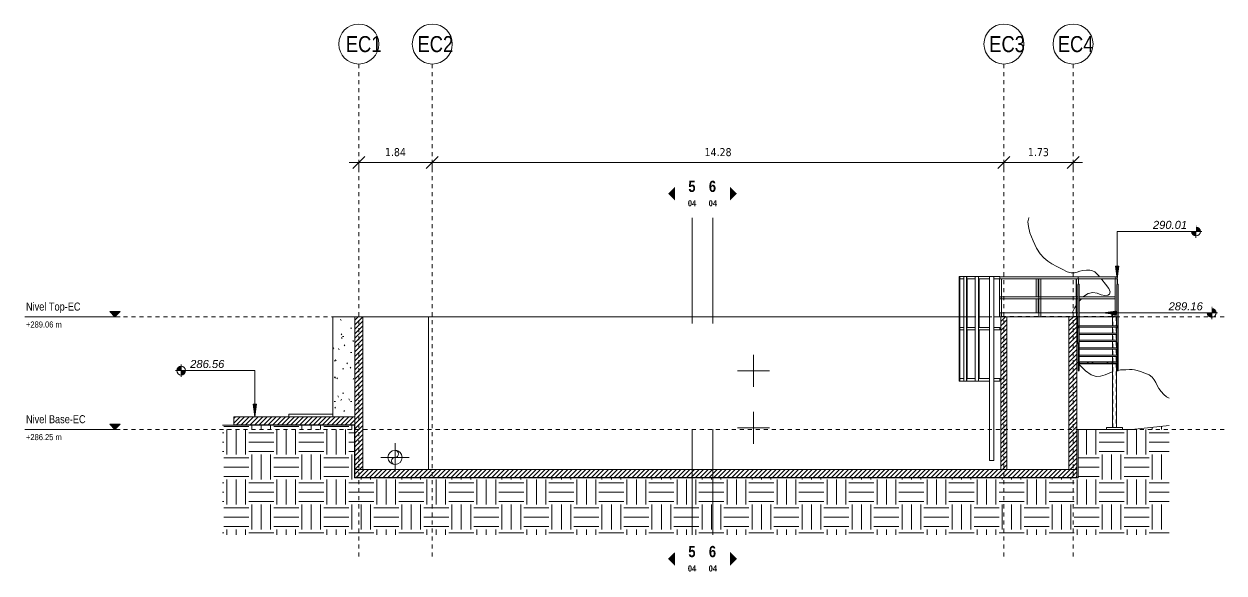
# Model space of a CAD drawing. Header units: metres. Extents: x 118 to 451, y -76 to 55.
# Drawn here: x 356.98 to 386.96, y -3.16 to 10.56 of the extents above; entities that cross this region are included whole.
import ezdxf

# ---------------------------------------------------------------- set-up
doc = ezdxf.new("R2010")
doc.units = ezdxf.units.M
for name, pattern in [('Centre', [0.03175, 0.00635, -0.00475, 0.0159, -0.00475]), ('Grid Line', [0.022225, 0.0127, -0.003175, 0.003175, -0.003175]), ('Hidden', [0.007144, 0.004763, -0.002381])]:
    doc.linetypes.add(name, pattern=pattern)
for name, color, linetype, lineweight in [('A-ANNO-DIMS', 7, 'Continuous', 9), ('A-ANNO-DIMS-100', 7, 'Continuous', 9), ('A-DETL-GENF', 7, 'Continuous', 9), ('A-DETL-THIN', 7, 'Continuous', 9), ('A-FLOR', 7, 'Continuous', 9), ('A-FLOR-HRAL', 7, 'Continuous', 9), ('A-FLOR-LEVL', 7, 'Continuous', 9), ('A-FLOR-PATT', 7, 'Continuous', 35), ('A-GENM', 7, 'Continuous', 9), ('A-WALL', 7, 'Continuous', 9), ('A-WALL-PATT', 7, 'Continuous', 35), ('G-ANNO-DIMS', 7, 'Continuous', 9), ('G-ANNO-SYMB', 7, 'Continuous', 9), ('P-PIPE', 7, 'Continuous', 9), ('P-PIPE-CNTR', 7, 'Continuous', 9), ('S-BEAM', 7, 'Continuous', 9), ('S-COLS', 7, 'Continuous', 9), ('S-GRID', 7, 'Continuous', 9), ('S-GRID-IDEN', 7, 'Continuous', 9)]:
    doc.layers.add(name, color=color, linetype=linetype, lineweight=lineweight)
doc.layers.add('L-PLNT', color=7, linetype='Continuous', lineweight=18, true_color=0x7f7f7f)
doc.styles.add('Arial_I', font='ariali.ttf', dxfattribs={"height": 0.2})
doc.styles.add('Saira Condensed', font='SairaCondensed-Regular.ttf', dxfattribs={"height": 0.4})
doc.styles.add('Saira Condensed_1', font='SairaCondensed-Regular.ttf', dxfattribs={"height": 0.2})
doc.styles.add('Saira Condensed_2', font='SairaCondensed-Regular.ttf', dxfattribs={"height": 0.15})
doc.styles.add('Saira Condensed_B', font='', dxfattribs={"height": 0.15})
doc.styles.add('Saira Condensed_B_1', font='', dxfattribs={"height": 0.28})
doc.styles.add('Tahoma', font='tahoma.ttf', dxfattribs={"height": 0.2})
doc.styles.get('Saira Condensed_B').set_extended_font_data('Saira Condensed', bold=True)
doc.styles.get('Saira Condensed_B_1').set_extended_font_data('Saira Condensed', bold=True)
doc.dimstyles.new('R_Tahoma_2_0', dxfattribs={"dimscale": 0.3048, "dimtxt": 0.208804, "dimasz": 0.984252, "dimexe": 0.787402, "dimexo": 0.492126, "dimgap": 0.328084, "dimtad": 1, "dimrnd": 0.01, "dimzin": 0, "dimdsep": 46, "dimtxsty": 'Tahoma', "dimblk1": 'OBLIQUE', "dimblk2": 'OBLIQUE', "dimsah": 1, "dimcen": 0.09, "dimdle": 0.787402, "dimazin": 2, "dimtfac": 1, "dimtdec": 4, "dimtix": 1, "dimtmove": 0, "dimatfit": 3, "dimfxl": 1, "dimtvp": 1, "dimtolj": 1, "dimtzin": 0, "dimarcsym": 2})
pattern_1 = [(45, (375.091295, 1.126), (-0.05656854, 0.05656854), [])]
pattern_2 = [(45, (25.227, 1.126), (-0.247487, 0.247487), []), (45, (25.227, 1.501), (-0.247487, 0.247487), [])]

# ---------------------------------------------------------------- blocks, each defined once
blk = doc.blocks.new('M_RPC Tree - Deciduous - Scarlet Oak - 12_5 Meters-642537-Sección 02')
at = {"layer": 'L-PLNT'}
for p, q in [((32.202, 5.617), (32.223, 5.71)), ((32.223, 5.71), (32.228, 5.717)), ((32.211, 5.494), (32.202, 5.617)), ((32.252, 5.337), (32.211, 5.494)), ((32.327, 5.142), (32.252, 5.337)), ((32.417, 4.955), (32.327, 5.142)), ((32.506, 4.814), (32.417, 4.955)), ((32.597, 4.711), (32.506, 4.814)), ((32.694, 4.631), (32.597, 4.711)), ((32.801, 4.565), (32.694, 4.631)), ((32.921, 4.501), (32.801, 4.565)), ((33.056, 4.427), (32.921, 4.501)), ((33.184, 4.365), (33.056, 4.427)), ((33.284, 4.338), (33.184, 4.365)), ((33.363, 4.338), (33.284, 4.338)), ((33.432, 4.354), (33.363, 4.338)), ((33.499, 4.377), (33.432, 4.354)), ((33.573, 4.398), (33.499, 4.377)), ((33.661, 4.407), (33.573, 4.398)), ((33.748, 4.403), (33.661, 4.407)), ((33.814, 4.389), (33.748, 4.403)), ((33.869, 4.362), (33.814, 4.389)), ((33.921, 4.318), (33.869, 4.362)), ((33.978, 4.255), (33.921, 4.318)), ((33.989, 4.242), (33.978, 4.255)), ((34.049, 4.17), (34.031, 4.192)), ((34.142, 4.059), (34.049, 4.17)), ((34.221, 3.949), (34.142, 4.059)), ((34.252, 3.866), (34.221, 3.949)), ((33.48, 3.632), (33.537, 3.692)), ((33.585, 3.742), (33.591, 3.748)), ((33.591, 3.748), (33.705, 3.823)), ((33.705, 3.823), (33.819, 3.85)), ((33.819, 3.85), (33.928, 3.827)), ((33.928, 3.827), (34.032, 3.788)), ((34.032, 3.788), (34.123, 3.772)), ((34.123, 3.772), (34.195, 3.778)), ((34.195, 3.778), (34.241, 3.81)), ((34.241, 3.81), (34.252, 3.866)), ((33.303, 3.342), (33.371, 3.473)), ((33.371, 3.473), (33.404, 3.52)), ((33.452, 2.083), (33.426, 2.11)), ((33.501, 2.031), (33.477, 2.056)), ((33.643, 1.893), (33.501, 2.031)), ((33.78, 1.79), (33.643, 1.893)), ((34.246, 1.843), (34.129, 1.793)), ((34.312, 1.866), (34.246, 1.843)), ((34.427, 1.897), (34.412, 1.895)), ((34.515, 1.912), (34.452, 1.902)), ((34.645, 1.919), (34.515, 1.912)), ((34.738, 1.922), (34.645, 1.919)), ((34.808, 1.921), (34.738, 1.922)), ((34.867, 1.912), (34.808, 1.921)), ((34.93, 1.896), (34.867, 1.912)), ((35.01, 1.871), (34.93, 1.896)), ((35.12, 1.835), (35.01, 1.871)), ((35.23, 1.788), (35.12, 1.835)), ((33.902, 1.75), (33.78, 1.79)), ((34.017, 1.757), (33.902, 1.75)), ((34.129, 1.793), (34.017, 1.757)), ((35.306, 1.731), (35.23, 1.788)), ((35.358, 1.667), (35.306, 1.731)), ((35.397, 1.596), (35.358, 1.667)), ((35.431, 1.522), (35.397, 1.596)), ((35.472, 1.446), (35.431, 1.522)), ((35.53, 1.371), (35.472, 1.446)), ((35.597, 1.302), (35.53, 1.371)), ((35.666, 1.244), (35.597, 1.302)), ((35.728, 1.206), (35.666, 1.244))]:
    blk.add_line(p, q, dxfattribs=at)
blk = doc.blocks.new('YADRAN_AB_ARQ_MO_000_SITIO_rvt-2-Sección 02')
at = {"layer": 'L-PLNT', "color": 8, "lineweight": 18, "true_color": 0x7f7f7f}
blk.add_blockref('M_RPC Tree - Deciduous - Scarlet Oak - 12_5 Meters-642537-Sección 02', (0, 0), dxfattribs=at)
blk = doc.blocks.new('FCA_N_Columna de acero - 100x100mm-1742900-Sección 02')
at = {"layer": 'S-COLS'}
for p, q in [((34.312, 3.242), (34.312, 3.013)), ((34.312, 3.242), (34.324, 3.242)), ((34.384, 3.242), (34.324, 3.242)), ((34.412, 3.013), (34.412, 3.242)), ((34.312, 2.979), (34.312, 2.832)), ((34.312, 2.798), (34.312, 2.655)), ((34.412, 2.832), (34.412, 2.979)), ((34.412, 2.655), (34.412, 2.798)), ((34.312, 2.621), (34.312, 2.464)), ((34.312, 2.43), (34.312, 2.281)), ((34.412, 2.464), (34.412, 2.621)), ((34.412, 2.281), (34.412, 2.43)), ((34.312, 2.247), (34.312, 2.105)), ((34.412, 2.105), (34.412, 2.247)), ((34.312, 2.071), (34.312, 0.478)), ((34.412, 0.478), (34.412, 2.071))]:
    blk.add_line(p, q, dxfattribs=at)
at = {"layer": 'S-COLS', "linetype": 'Hidden'}
for p, q in [((34.318, 3.013), (34.318, 3.242)), ((34.406, 3.242), (34.406, 3.013)), ((34.318, 2.832), (34.318, 2.979)), ((34.318, 2.655), (34.318, 2.798)), ((34.406, 2.979), (34.406, 2.832)), ((34.406, 2.798), (34.406, 2.655)), ((34.318, 2.464), (34.318, 2.621)), ((34.318, 2.281), (34.318, 2.43)), ((34.406, 2.621), (34.406, 2.464)), ((34.406, 2.43), (34.406, 2.281)), ((34.318, 2.105), (34.318, 2.247)), ((34.406, 2.247), (34.406, 2.105)), ((34.318, 0.478), (34.318, 2.071)), ((34.406, 2.071), (34.406, 0.478))]:
    blk.add_line(p, q, dxfattribs=at)
blk = doc.blocks.new('M_Esc Estanque Cabecera-01 - M_Esc Estanque Cabecera-01-1743909-Sección 02')
at = {"layer": 'A-GENM'}
h = blk.add_hatch(dxfattribs=at)
h.set_pattern_fill('FP_31', color=256, style=0, pattern_type=2)
h.set_pattern_definition(pattern_2)
h.paths.add_polyline_path([(33.477, 1.895), (33.477, 2.134), (33.452, 2.134), (33.452, 1.895)])
h = blk.add_hatch(dxfattribs=at)
h.set_pattern_fill('FP_31', color=256, style=0, pattern_type=2)
h.set_pattern_definition(pattern_2)
h.paths.add_polyline_path([(34.25, 2.071), (34.427, 2.071), (34.427, 2.105), (33.477, 2.105), (33.477, 2.071), (33.511, 2.071)])
h = blk.add_hatch(dxfattribs=at)
h.set_pattern_fill('FP_31', color=256, style=0, pattern_type=2)
h.set_pattern_definition(pattern_2)
h.paths.add_polyline_path([(34.452, 1.895), (34.452, 2.134), (34.427, 2.134), (34.427, 1.895), (34.435, 1.895)])
for p, q in [((33.45, 4.035), (33.45, 2.994)), ((33.45, 4.035), (33.45, 4.025)), ((33.48, 2.994), (33.48, 4.035)), ((33.48, 4.025), (33.48, 4.035)), ((34.425, 4.035), (34.425, 2.994)), ((34.425, 4.035), (34.425, 4.025)), ((34.455, 2.994), (34.455, 4.035)), ((34.455, 4.025), (34.455, 4.035)), ((33.48, 3.013), (34.425, 3.013)), ((33.45, 2.994), (33.45, 2.564)), ((33.48, 2.564), (33.48, 2.994)), ((34.426, 2.979), (33.48, 2.979)), ((33.48, 2.832), (34.425, 2.832)), ((34.425, 2.798), (33.48, 2.798)), ((34.425, 2.994), (34.425, 2.564)), ((34.455, 2.564), (34.455, 2.994)), ((33.452, 2.134), (33.452, 2.555)), ((33.477, 2.553), (33.477, 2.134)), ((33.477, 2.464), (34.427, 2.464)), ((34.427, 2.43), (33.477, 2.43)), ((33.48, 2.655), (34.425, 2.655)), ((34.425, 2.621), (33.48, 2.621)), ((34.427, 2.134), (34.427, 2.555)), ((34.452, 2.553), (34.452, 2.134)), ((33.477, 2.281), (34.427, 2.281)), ((34.427, 2.247), (33.477, 2.247))]:
    blk.add_line(p, q, dxfattribs=at)
at = {"layer": 'A-GENM', "lineweight": 25}
for p, q in [((33.452, 2.134), (33.452, 1.895)), ((33.477, 2.134), (33.452, 2.134)), ((33.477, 1.895), (33.477, 2.134)), ((33.477, 2.105), (33.477, 2.071)), ((34.427, 2.105), (33.477, 2.105)), ((34.452, 2.134), (34.427, 2.134)), ((34.427, 2.134), (34.427, 1.895)), ((34.427, 2.071), (34.427, 2.105)), ((34.452, 1.895), (34.452, 2.134)), ((33.452, 1.895), (33.477, 1.895)), ((33.477, 2.071), (34.427, 2.071)), ((34.427, 1.895), (34.452, 1.895))]:
    blk.add_line(p, q, dxfattribs=at)
at = {"layer": 'A-GENM', "lineweight": 25, "flags": 128}
for points in [[(33.48, 2.994), (33.48, 2.998), (33.479, 3.002), (33.476, 3.006), (33.474, 3.008), (33.471, 3.01), (33.467, 3.011), (33.463, 3.011), (33.46, 3.01), (33.457, 3.008), (33.454, 3.006), (33.452, 3.002), (33.451, 2.998), (33.45, 2.994)], [(34.455, 2.994), (34.455, 2.998), (34.454, 3.002), (34.451, 3.006), (34.449, 3.008), (34.446, 3.01), (34.442, 3.011), (34.438, 3.011), (34.435, 3.01), (34.432, 3.008), (34.429, 3.006), (34.427, 3.002), (34.426, 2.998), (34.425, 2.994)], [(33.45, 2.994), (33.451, 2.989), (33.452, 2.985), (33.454, 2.982), (33.457, 2.979), (33.46, 2.977), (33.463, 2.976), (33.467, 2.976), (33.471, 2.977), (33.474, 2.979), (33.476, 2.982), (33.479, 2.985), (33.48, 2.989), (33.48, 2.994)], [(34.425, 2.994), (34.426, 2.989), (34.427, 2.985), (34.429, 2.982), (34.432, 2.979), (34.435, 2.977), (34.438, 2.976), (34.442, 2.976), (34.446, 2.977), (34.449, 2.979), (34.451, 2.982), (34.454, 2.985), (34.455, 2.989), (34.455, 2.994)], [(33.465, 2.582), (33.462, 2.581), (33.459, 2.58), (33.456, 2.578), (33.454, 2.575), (33.452, 2.572), (33.451, 2.568), (33.45, 2.564), (33.451, 2.56), (33.452, 2.556), (33.454, 2.553), (33.456, 2.55), (33.459, 2.548), (33.462, 2.547), (33.465, 2.546)], [(33.465, 2.546), (33.469, 2.547), (33.472, 2.548), (33.475, 2.55), (33.477, 2.553), (33.479, 2.556), (33.48, 2.56), (33.48, 2.564), (33.48, 2.568), (33.479, 2.572), (33.477, 2.575), (33.475, 2.578), (33.472, 2.58), (33.469, 2.581), (33.465, 2.582)], [(34.44, 2.582), (34.437, 2.581), (34.434, 2.58), (34.431, 2.578), (34.429, 2.575), (34.427, 2.572), (34.426, 2.568), (34.425, 2.564), (34.426, 2.56), (34.427, 2.556), (34.429, 2.553), (34.431, 2.55), (34.434, 2.548), (34.437, 2.547), (34.44, 2.546)], [(34.44, 2.546), (34.444, 2.547), (34.447, 2.548), (34.45, 2.55), (34.452, 2.553), (34.454, 2.556), (34.455, 2.56), (34.455, 2.564), (34.455, 2.568), (34.454, 2.572), (34.452, 2.575), (34.45, 2.578), (34.447, 2.58), (34.444, 2.581), (34.44, 2.582)]]:
    blk.add_lwpolyline(points, dxfattribs=at)
at = {"layer": 'A-GENM'}
for points in [[(33.48, 4.035), (33.48, 4.037), (33.48, 4.041), (33.479, 4.046), (33.478, 4.048), (33.478, 4.05), (33.477, 4.052), (33.476, 4.054), (33.475, 4.056), (33.474, 4.057), (33.473, 4.059), (33.472, 4.06), (33.471, 4.061), (33.469, 4.062), (33.467, 4.062), (33.465, 4.063), (33.463, 4.062), (33.461, 4.062), (33.46, 4.061), (33.459, 4.06), (33.457, 4.059), (33.456, 4.057), (33.455, 4.056), (33.454, 4.054), (33.454, 4.052), (33.453, 4.05), (33.452, 4.048), (33.451, 4.046), (33.451, 4.041), (33.45, 4.037), (33.45, 4.035)], [(34.455, 4.035), (34.455, 4.037), (34.455, 4.041), (34.454, 4.046), (34.453, 4.048), (34.453, 4.05), (34.452, 4.052), (34.451, 4.054), (34.45, 4.056), (34.449, 4.057), (34.448, 4.059), (34.447, 4.06), (34.446, 4.061), (34.444, 4.062), (34.442, 4.062), (34.44, 4.063), (34.438, 4.062), (34.436, 4.062), (34.435, 4.061), (34.434, 4.06), (34.432, 4.059), (34.431, 4.057), (34.43, 4.056), (34.429, 4.054), (34.429, 4.052), (34.428, 4.05), (34.427, 4.048), (34.426, 4.046), (34.426, 4.041), (34.425, 4.037), (34.425, 4.035)]]:
    blk.add_open_spline(points, degree=3, knots=[0, 0, 0, 0, 0.083333, 0.125, 0.166667, 0.1875, 0.208333, 0.25, 0.270833, 0.291667, 0.333333, 0.354167, 0.375, 0.416667, 0.458333, 0.5, 0.541667, 0.583333, 0.625, 0.645833, 0.666667, 0.708333, 0.729167, 0.75, 0.791667, 0.8125, 0.833333, 0.875, 0.916667, 1, 1, 1, 1], dxfattribs=at)
blk = doc.blocks.new('RHS-Rectangular Hollow Section - 100 x 100-1779374-Sección 02')
at = {"layer": 'S-BEAM'}
for p, q in [((34.312, 3.292), (34.312, 3.248)), ((34.315, 3.248), (34.315, 3.292)), ((34.379, 3.245), (34.318, 3.245))]:
    blk.add_line(p, q, dxfattribs=at)
for radius in [0.0064, 0.0064, 0.0032, 0.0032]:
    blk.add_arc((34.318, 3.248), radius, 180, 270, dxfattribs=at)
blk = doc.blocks.new('RHS-Rectangular Hollow Section - 100 x 100-1742798-Sección 02')
at = {"layer": 'S-BEAM'}
for p, q in [((33.45, 3.342), (31.498, 3.342)), ((31.498, 3.341), (31.498, 3.335)), ((31.498, 3.248), (31.498, 3.335)), ((34.299, 3.342), (33.48, 3.342)), ((34.299, 3.335), (34.299, 3.34)), ((34.299, 3.335), (34.299, 3.248)), ((31.498, 3.248), (31.498, 3.243)), ((31.498, 3.242), (31.526, 3.242)), ((31.676, 3.242), (33.226, 3.242)), ((33.426, 3.242), (33.45, 3.242)), ((33.48, 3.242), (34.299, 3.242)), ((34.299, 3.242), (34.299, 3.248))]:
    blk.add_line(p, q, dxfattribs=at)
at = {"layer": 'S-BEAM', "linetype": 'Hidden'}
for p, q in [((33.45, 3.339), (31.498, 3.339)), ((34.299, 3.339), (33.48, 3.339)), ((33.45, 3.245), (31.498, 3.245)), ((34.299, 3.245), (33.48, 3.245))]:
    blk.add_line(p, q, dxfattribs=at)
blk = doc.blocks.new('M_Concrete-Rectangular-Column - 400 x 400-V75-Sección 02')
at = {"layer": 'S-COLS'}
h = blk.add_hatch(dxfattribs=at)
h.set_pattern_fill('FP_30', color=256, style=0, pattern_type=2)
h.set_pattern_definition([(0, (25.227, 1.126), (0.8128, 0.2032), [0.03353, -0.57607, 0.03353, -0.57607, -3.251]), (0, (25.227, 1.126), (0.8128, 0.2032), [-1.219, 0.03353, -1.186, 0.03353, -0.57607, -1.422]), (0, (25.227, 1.126), (0.8128, 0.2032), [-3.048, 0.03353, -0.37287, 0.03353, -0.98247]), (120, (25.532, 1.228), (-0.5823764, 0.6023054), [0.03353, -0.57607, 0.03353, -0.57607, -3.251]), (120, (25.532, 1.228), (-0.5823764, 0.6023054), [-1.219, 0.03353, -1.186, 0.03353, -0.57607, -1.422]), (120, (25.532, 1.228), (-0.5823764, 0.6023054), [-3.048, 0.03353, -0.37287, 0.03353, -0.98247]), (240, (25.634, 1.634), (-0.2304236, -0.8055054), [0.03353, -0.57607, 0.03353, -0.57607, -3.251]), (240, (25.634, 1.634), (-0.2304236, -0.8055054), [-1.219, 0.03353, -1.186, 0.03353, -0.57607, -1.422]), (240, (25.634, 1.634), (-0.2304236, -0.8055054), [-3.048, 0.03353, -0.37287, 0.03353, -0.98247])])
h.paths.add_polyline_path([(34.562, 0.422), (34.562, 0.478), (34.162, 0.478), (34.162, 0.422), (34.435, 0.422)])
for p, q in [((34.162, 0.478), (34.162, 0.422)), ((34.562, 0.478), (34.162, 0.478)), ((34.562, 0.478), (34.562, 0.422))]:
    blk.add_line(p, q, dxfattribs=at)
blk = doc.blocks.new('Railing - 2_-1754973-Sección 02')
at = {"layer": 'A-FLOR-HRAL'}
for p, q in [((32.404, 4.192), (32.404, 3.742)), ((32.454, 3.742), (32.454, 4.192)), ((32.404, 3.692), (32.404, 3.342)), ((32.454, 3.342), (32.454, 3.692))]:
    blk.add_line(p, q, dxfattribs=at)
blk = doc.blocks.new('Railing - 2_-V76-Sección 02')
at = {"layer": 'A-FLOR-HRAL'}
for p, q in [((33.404, 4.192), (33.404, 3.742)), ((33.404, 3.692), (33.404, 3.342))]:
    blk.add_line(p, q, dxfattribs=at)
blk = doc.blocks.new('Railing - 2_-V77-Sección 02')
at = {"layer": 'A-FLOR-HRAL'}
for p, q in [((31.543, 3.742), (31.543, 4.192)), ((31.543, 3.342), (31.543, 3.692))]:
    blk.add_line(p, q, dxfattribs=at)
blk = doc.blocks.new('Railing - 2_-V78-Sección 02')
at = {"layer": 'A-FLOR-HRAL'}
for p in [(34.429, 4.192), (34.441, 4.062)]:
    blk.add_line(p, (34.441, 4.192), dxfattribs=at)
blk = doc.blocks.new('Railing - Railing-1754849-Sección 02')
at = {"layer": 'A-FLOR-HRAL'}
for p, q in [((34.429, 4.242), (33.452, 4.242)), ((34.429, 4.217), (34.429, 4.242)), ((34.429, 4.192), (34.429, 4.217)), ((33.465, 4.192), (34.379, 4.192)), ((34.379, 3.742), (33.48, 3.742)), ((33.48, 3.692), (34.379, 3.692))]:
    blk.add_line(p, q, dxfattribs=at)
for name in ['Railing - 2_-V77-Sección 02', 'Railing - 2_-1754973-Sección 02', 'Railing - 2_-V76-Sección 02', 'Railing - 2_-V78-Sección 02']:
    blk.add_blockref(name, (0, 0))
blk = doc.blocks.new('Railing - 2_-V79-Sección 02')
at = {"layer": 'A-FLOR-HRAL'}
for p, q in [((34.379, 4.192), (34.379, 3.342)), ((34.429, 4.052), (34.429, 4.192)), ((34.379, 3.292), (34.379, 3.242))]:
    blk.add_line(p, q, dxfattribs=at)
blk = doc.blocks.new('Railing - 2_-V80-Sección 02')
at = {"layer": 'A-FLOR-HRAL'}
for p, q in [((34.379, 4.192), (34.379, 3.242)), ((34.379, 4.192), (34.429, 4.192)), ((34.429, 4.045), (34.429, 4.192)), ((34.425, 3.242), (34.384, 3.242))]:
    blk.add_line(p, q, dxfattribs=at)
blk = doc.blocks.new('Railing - Railing-1754991-Sección 02')
at = {"layer": 'A-FLOR-HRAL'}
for centre, start, end in [((34.404, 4.217), 0, 180), ((34.404, 4.217), 180, 0), ((34.404, 3.717), 150, 180), ((34.404, 3.717), 180, 210)]:
    blk.add_arc(centre, 0.025, start, end, dxfattribs=at)
for name in ['Railing - 2_-V79-Sección 02', 'Railing - 2_-V80-Sección 02']:
    blk.add_blockref(name, (0, 0))
blk = doc.blocks.new('Railing - 2_-V81-Sección 02')
at = {"layer": 'A-FLOR-HRAL'}
for p, q in [((32.473, 3.242), (32.473, 4.192)), ((32.498, 4.192), (32.473, 4.192)), ((32.523, 4.192), (32.498, 4.192)), ((32.523, 4.192), (32.523, 3.242)), ((32.482, 3.242), (32.498, 3.242)), ((32.498, 3.242), (32.515, 3.242))]:
    blk.add_line(p, q, dxfattribs=at)
blk = doc.blocks.new('Railing - 2_-V82-Sección 02')
at = {"layer": 'A-FLOR-HRAL'}
for p, q in [((33.415, 3.242), (33.415, 4.192)), ((33.44, 4.192), (33.415, 4.192)), ((33.465, 4.192), (33.44, 4.192)), ((33.465, 4.192), (33.465, 4.057)), ((33.425, 3.242), (33.44, 3.242)), ((33.44, 3.242), (33.45, 3.242))]:
    blk.add_line(p, q, dxfattribs=at)
blk = doc.blocks.new('Railing - 2_-V83-Sección 02')
at = {"layer": 'A-FLOR-HRAL'}
for p, q in [((31.486, 3.242), (31.486, 4.192)), ((31.511, 4.192), (31.486, 4.192)), ((31.536, 4.192), (31.511, 4.192)), ((31.536, 4.192), (31.536, 3.242)), ((31.486, 3.242), (31.511, 3.242)), ((31.511, 3.242), (31.526, 3.242))]:
    blk.add_line(p, q, dxfattribs=at)
blk = doc.blocks.new('Railing - Railing-1755093-Sección 02')
at = {"layer": 'A-FLOR-HRAL'}
for p, q in [((33.452, 4.242), (31.498, 4.242)), ((31.498, 4.242), (31.498, 4.217)), ((31.498, 4.217), (31.498, 4.192)), ((33.452, 4.217), (33.452, 4.242)), ((33.452, 4.192), (33.452, 4.217)), ((31.498, 4.192), (33.452, 4.192)), ((33.45, 3.742), (31.498, 3.742)), ((31.498, 3.729), (31.498, 3.717)), ((31.498, 3.717), (31.498, 3.704)), ((31.498, 3.692), (33.45, 3.692))]:
    blk.add_line(p, q, dxfattribs=at)
for name in ['Railing - 2_-V83-Sección 02', 'Railing - 2_-V81-Sección 02', 'Railing - 2_-V82-Sección 02']:
    blk.add_blockref(name, (0, 0))
blk = doc.blocks.new('M_Escalera Marinera - M_Escalera Marinera-1756132-Sección 02')
at = {"layer": 'A-GENM'}
for p, q in [((30.484, 4.249), (30.498, 4.249)), ((30.484, 1.635), (30.484, 4.249)), ((30.496, 4.249), (30.496, 4.186)), ((30.596, 4.249), (30.498, 4.249)), ((30.498, 2.977), (30.498, 4.249)), ((30.597, 4.249), (30.665, 4.249)), ((30.597, 1.635), (30.597, 4.249)), ((30.665, 4.249), (30.673, 4.249)), ((30.665, 1.635), (30.665, 4.249)), ((30.88, 4.249), (30.673, 4.249)), ((30.673, 4.249), (30.673, 1.635)), ((30.88, 4.249), (30.881, 4.249)), ((30.88, 4.249), (30.88, 4.186)), ((30.881, 4.249), (30.969, 4.249)), ((30.881, 1.635), (30.881, 4.249)), ((30.969, 4.249), (31.239, 4.249)), ((30.969, 1.635), (30.969, 4.249)), ((31.24, 4.249), (31.24, -0.347)), ((31.349, 4.249), (31.24, 4.249)), ((31.349, 4.249), (31.498, 4.249)), ((31.349, -0.347), (31.349, 4.249)), ((31.498, 4.249), (31.502, 4.249)), ((31.498, 4.242), (31.498, 4.249)), ((31.502, 4.249), (31.502, 4.249)), ((31.502, 4.242), (31.502, 4.249)), ((31.502, 4.242), (31.502, 4.249)), ((30.498, 4.186), (30.596, 4.186)), ((30.673, 4.186), (30.88, 4.186)), ((30.683, 4.186), (30.683, 2.977)), ((30.881, 4.186), (30.88, 4.186)), ((31.239, 4.186), (30.969, 4.186)), ((30.984, 4.186), (30.984, 2.977)), ((30.985, 2.977), (30.985, 4.186)), ((31.486, 4.186), (31.349, 4.186)), ((30.498, 2.913), (30.498, 2.977)), ((30.597, 2.977), (30.498, 2.977)), ((30.498, 1.635), (30.498, 2.913)), ((30.498, 2.913), (30.597, 2.913)), ((30.88, 2.977), (30.673, 2.977)), ((30.673, 2.913), (30.88, 2.913)), ((30.683, 2.913), (30.683, 1.698)), ((30.88, 2.977), (30.881, 2.977)), ((30.88, 2.977), (30.88, 2.913)), ((30.881, 2.913), (30.88, 2.913)), ((30.969, 2.977), (31.239, 2.977)), ((31.239, 2.913), (30.969, 2.913)), ((30.984, 2.913), (30.984, 1.698)), ((30.985, 1.698), (30.985, 2.913)), ((31.349, 2.977), (31.498, 2.977)), ((31.498, 2.913), (31.349, 2.913)), ((31.498, 2.977), (31.502, 2.977)), ((31.498, 2.913), (31.498, 2.977)), ((31.502, 2.913), (31.498, 2.913)), ((31.502, 2.977), (31.502, 2.977)), ((31.502, 2.913), (31.502, 2.977)), ((31.502, 2.913), (31.502, 2.977)), ((31.502, 2.913), (31.502, 2.913)), ((30.498, 1.635), (30.484, 1.635)), ((30.496, 1.698), (30.496, 1.635)), ((30.596, 1.698), (30.498, 1.698)), ((30.498, 1.635), (30.596, 1.635)), ((30.665, 1.635), (30.597, 1.635)), ((30.673, 1.635), (30.665, 1.635)), ((30.88, 1.698), (30.673, 1.698)), ((30.673, 1.635), (30.88, 1.635)), ((30.88, 1.698), (30.881, 1.698)), ((30.88, 1.698), (30.88, 1.635)), ((30.881, 1.635), (30.88, 1.635)), ((30.969, 1.635), (30.881, 1.635)), ((30.969, 1.698), (31.239, 1.698)), ((31.239, 1.635), (30.969, 1.635)), ((31.349, 1.698), (31.498, 1.698)), ((31.498, 1.635), (31.349, 1.635)), ((31.498, 1.698), (31.502, 1.698)), ((31.498, 1.635), (31.498, 1.698)), ((31.502, 1.635), (31.498, 1.635)), ((31.502, 1.698), (31.502, 1.698)), ((31.502, 1.635), (31.502, 1.698)), ((31.502, 1.635), (31.502, 1.698)), ((31.502, 1.635), (31.502, 1.635)), ((31.24, -0.347), (31.349, -0.347))]:
    blk.add_line(p, q, dxfattribs=at)
blk = doc.blocks.new('Grating Peldaño - 980 x 1000-1766484-Sección 02')
at = {"layer": 'A-GENM'}
for p, q in [((33.421, 3.342), (33.432, 3.342)), ((33.421, 3.342), (33.421, 3.34)), ((33.421, 3.342), (33.432, 3.342)), ((33.421, 3.34), (33.421, 3.342)), ((33.448, 3.342), (33.45, 3.342)), ((33.448, 3.342), (33.45, 3.342)), ((33.48, 3.342), (34.382, 3.342)), ((34.371, 3.342), (34.382, 3.342)), ((34.371, 3.292), (34.371, 3.342)), ((34.382, 3.292), (34.299, 3.292)), ((34.382, 3.292), (34.371, 3.292))]:
    blk.add_line(p, q, dxfattribs=at)
for centre, start, end in [((33.571, 3.337), 45, 135), ((33.671, 3.337), 45, 135), ((33.771, 3.337), 45, 135), ((33.871, 3.337), 45, 135), ((33.971, 3.337), 45, 135), ((34.071, 3.337), 45, 135), ((34.171, 3.337), 45, 135), ((34.271, 3.337), 45, 135), ((34.371, 3.337), 0, 180), ((34.371, 3.337), 180, 0)]:
    blk.add_arc(centre, 0.005, start, end, dxfattribs=at)
blk = doc.blocks.new('Grating Peldaño - 980 x 1000-1766995-Sección 02')
at = {"layer": 'A-GENM'}
for p, q in [((32.421, 3.342), (32.49, 3.342)), ((32.421, 3.342), (32.421, 3.34)), ((32.421, 3.342), (32.471, 3.342)), ((32.421, 3.342), (32.421, 3.34)), ((32.471, 3.342), (32.471, 3.34)), ((32.507, 3.342), (33.421, 3.342)), ((33.371, 3.342), (33.421, 3.342)), ((33.371, 3.342), (33.371, 3.34)), ((33.421, 3.34), (33.421, 3.342)), ((33.421, 3.342), (33.421, 3.34))]:
    blk.add_line(p, q, dxfattribs=at)
for centre in [(32.471, 3.337), (32.571, 3.337), (32.671, 3.337), (32.771, 3.337), (32.871, 3.337), (32.971, 3.337), (33.071, 3.337), (33.171, 3.337), (33.271, 3.337), (33.371, 3.337)]:
    blk.add_arc(centre, 0.005, 45, 135, dxfattribs=at)
blk = doc.blocks.new('Grating Peldaño - 980 x 1000-V84-Sección 02')
at = {"layer": 'A-GENM'}
for p, q in [((31.519, 3.342), (32.49, 3.342)), ((31.519, 3.342), (31.554, 3.342)), ((31.554, 3.34), (31.554, 3.342)), ((32.454, 3.342), (32.49, 3.342)), ((32.454, 3.34), (32.454, 3.342))]:
    blk.add_line(p, q, dxfattribs=at)
for centre in [(31.554, 3.337), (31.654, 3.337), (31.754, 3.337), (31.854, 3.337), (31.954, 3.337), (32.054, 3.337), (32.154, 3.337), (32.254, 3.337), (32.354, 3.337), (32.454, 3.337)]:
    blk.add_arc(centre, 0.005, 45, 135, dxfattribs=at)
blk = doc.blocks.new('Level - Con_Triangulo-1145791-Sección 02')
at = {"layer": 'A-FLOR-LEVL', "true_color": 0xe2e2e2}
blk.add_hatch(color=254, dxfattribs=at).paths.add_polyline_path([(9.258, 0.556), (9.386, 0.428), (9.515, 0.556)])
at = {"layer": 'A-FLOR-LEVL', "color": 253, "true_color": 0xaaaaaa}
for p, q in [((9.515, 0.428), (7.131, 0.428)), ((9.258, 0.556), (9.515, 0.556)), ((9.386, 0.428), (9.258, 0.556)), ((9.515, 0.556), (9.386, 0.428))]:
    blk.add_line(p, q, dxfattribs=at)
blk = doc.blocks.new('Grid - 5mm-1144975-Sección 02')
at = {"layer": 'S-GRID-IDEN', "color": 253, "true_color": 0xaaaaaa}
blk.add_circle((15.479, 10.056), 0.5, dxfattribs=at)
blk = doc.blocks.new('Section - Símbolo_Detalle_Plano-1146154-Sección 02')
at = {"layer": 'G-ANNO-SYMB', "true_color": 0x808080}
blk.add_hatch(color=8, dxfattribs=at).paths.add_polyline_path([(23.379, -2.638), (23.379, -2.979), (23.208, -2.808)])
blk = doc.blocks.new('DIMBLOCK51-Sección 02')
at = {"layer": 'A-ANNO-DIMS-100', "lineweight": 35}
for p, q in [((365.343, 7.098), (365.493, 7.248)), ((367.18, 7.098), (367.33, 7.248)), ((365.343, 7.098), (365.193, 6.948)), ((367.18, 7.098), (367.03, 6.948))]:
    blk.add_line(p, q, dxfattribs=at)
at = {"layer": 'A-ANNO-DIMS-100'}
for p, q in [((365.103, 7.098), (367.18, 7.098)), ((365.343, 7.098), (365.343, 7.16)), ((365.343, 7.098), (365.343, 6.858)), ((367.18, 7.098), (367.18, 7.16)), ((367.18, 7.098), (367.18, 6.858))]:
    blk.add_line(p, q, dxfattribs=at)
at = {"layer": 'A-ANNO-DIMS-100', "color": 0, "insert": (365.996, 7.455), "char_height": 0.2, "width": 0.63636, "attachment_point": 1, "line_spacing_factor": 0.994306, "style": 'Tahoma'}
blk.add_mtext('1.84', dxfattribs=at)
blk = doc.blocks.new('_Oblique')
at = {"color": 0, "linetype": 'ByBlock', "lineweight": -2}
blk.add_line((-0.5, -0.5), (0.5, 0.5), dxfattribs=at)
blk = doc.blocks.new('DIMBLOCK52-Sección 02')
at = {"layer": 'A-ANNO-DIMS-100', "lineweight": 35}
for p, q in [((367.18, 7.098), (367.33, 7.248)), ((381.464, 7.098), (381.614, 7.248)), ((367.18, 7.098), (367.03, 6.948)), ((381.464, 7.098), (381.314, 6.948))]:
    blk.add_line(p, q, dxfattribs=at)
at = {"layer": 'A-ANNO-DIMS-100'}
for p, q in [((367.18, 7.098), (367.18, 7.16)), ((367.18, 7.098), (381.464, 7.098)), ((367.18, 7.098), (367.18, 6.858)), ((381.464, 7.098), (381.464, 7.16)), ((381.464, 7.098), (381.464, 6.858))]:
    blk.add_line(p, q, dxfattribs=at)
at = {"layer": 'A-ANNO-DIMS-100', "color": 0, "insert": (373.983, 7.455), "char_height": 0.2, "width": 0.81533, "attachment_point": 1, "line_spacing_factor": 0.994306, "style": 'Tahoma'}
blk.add_mtext('14.28', dxfattribs=at)
blk = doc.blocks.new('DIMBLOCK53-Sección 02')
at = {"layer": 'A-ANNO-DIMS-100', "lineweight": 35}
for p, q in [((381.464, 7.098), (381.614, 7.248)), ((383.192, 7.098), (383.342, 7.248)), ((381.464, 7.098), (381.314, 6.948)), ((383.192, 7.098), (383.042, 6.948))]:
    blk.add_line(p, q, dxfattribs=at)
at = {"layer": 'A-ANNO-DIMS-100'}
for p, q in [((381.464, 7.098), (381.464, 7.16)), ((381.464, 7.098), (383.432, 7.098)), ((381.464, 7.098), (381.464, 6.858)), ((383.192, 7.098), (383.192, 7.16)), ((383.192, 7.098), (383.192, 6.858))]:
    blk.add_line(p, q, dxfattribs=at)
at = {"layer": 'A-ANNO-DIMS-100', "color": 0, "insert": (382.063, 7.455), "char_height": 0.2, "width": 0.63636, "attachment_point": 1, "line_spacing_factor": 0.994306, "style": 'Tahoma'}
blk.add_mtext('1.73', dxfattribs=at)
blk = doc.blocks.new('Spot Elevations - Simbolo Cota Elevación-1114047-Sección 02')
at = {"layer": 'G-ANNO-DIMS'}
h = blk.add_hatch(color=256, dxfattribs=at)
edge = h.paths.add_edge_path()
edge.add_line((36.4, 5.372), (36.51, 5.372))
edge.add_arc((36.4, 5.372), 0.11, 0, 90)
edge.add_line((36.4, 5.482), (36.4, 5.372))
h = blk.add_hatch(color=256, dxfattribs=at)
edge = h.paths.add_edge_path()
edge.add_line((36.4, 5.372), (36.29, 5.372))
edge.add_arc((36.4, 5.372), 0.11, 180, 270)
edge.add_line((36.4, 5.262), (36.4, 5.372))
for p, q in [((36.4, 5.215), (36.4, 5.522)), ((36.542, 5.372), (35.634, 5.372))]:
    blk.add_line(p, q, dxfattribs=at)
blk.add_circle((36.4, 5.372), 0.11, dxfattribs=at)
for start, end in [(0, 90), (180, 270)]:
    blk.add_arc((36.4, 5.372), 0.11, start, end, dxfattribs=at)

msp = doc.modelspace()

# ---------------------------------------------------------------- hatches: boundary and pattern name
at = {"layer": 'A-DETL-GENF', "true_color": 0xc0c0c0}
h = msp.add_hatch(dxfattribs=at)
h.set_pattern_fill('FP_32', color=9, style=0, pattern_type=2)
h.set_pattern_definition([(0, (375.0913, 1.126), (0.625, 0.625), [0.625, -0.625]), (0, (375.0913, 1.361), (0.625, 0.625), [0.625, -0.625]), (0, (375.0913, 1.595), (0.625, 0.625), [0.625, -0.625]), (90, (375.1693, 1.673), (-0.625, 0.625), [0.625, -0.625]), (90, (375.4043, 1.673), (-0.625, 0.625), [0.625, -0.625]), (90, (375.6383, 1.673), (-0.625, 0.625), [0.625, -0.625])])
h.paths.add_polyline_path([(361.939, -2.209), (385.592, -2.209), (385.592, 0.527), (384.664, 0.422), (383.317, 0.422), (383.317, -0.786), (365.237, -0.786), (365.237, 0.537), (361.939, 0.537), (361.939, -1.218)])
at = {"layer": 'A-FLOR-PATT', "lineweight": 9, "true_color": 0x808080}
h = msp.add_hatch(dxfattribs=at)
h.set_pattern_fill('FP_29', color=8, style=0, pattern_type=2)
h.set_pattern_definition(pattern_1)
h.paths.add_polyline_path([(364.896, 0.543), (365.243, 0.543), (365.243, 0.743), (362.22, 0.743), (362.22, 0.543), (364.526, 0.543)])
h = msp.add_hatch(dxfattribs=at)
h.set_pattern_fill('FP_29', color=8, style=0, pattern_type=2)
h.set_pattern_definition(pattern_1)
h.paths.add_polyline_path([(373.766, -0.772), (383.29, -0.772), (383.29, -0.572), (365.243, -0.572), (365.243, -0.772), (367.852, -0.772)])
at = {"layer": 'A-WALL-PATT', "lineweight": 9, "true_color": 0x808080}
h = msp.add_hatch(dxfattribs=at)
h.set_pattern_fill('FP_29', color=8, style=0, pattern_type=2)
h.set_pattern_definition(pattern_1)
h.paths.add_polyline_path([(365.443, -0.572), (365.443, 3.242), (365.243, 3.242), (365.243, -0.572), (365.265, -0.572)])
h = msp.add_hatch(dxfattribs=at)
h.set_pattern_fill('FP_29', color=8, style=0, pattern_type=2)
h.set_pattern_definition(pattern_1)
h.paths.add_polyline_path([(381.54, -0.572), (381.54, 3.242), (381.39, 3.242), (381.39, -0.572)])
h = msp.add_hatch(dxfattribs=at)
h.set_pattern_fill('FP_29', color=8, style=0, pattern_type=2)
h.set_pattern_definition(pattern_1)
h.paths.add_polyline_path([(383.09, -0.572), (383.29, -0.572), (383.29, 3.242), (383.09, 3.242), (383.09, -0.227)])
at = {"layer": 'G-ANNO-DIMS'}
for points in [[(384.293, 4.192), (384.335, 4.509), (384.251, 4.509)], [(383.94, 3.337), (384.257, 3.295), (384.257, 3.379)], [(362.742, 0.743), (362.784, 1.06), (362.7, 1.06)]]:
    msp.add_hatch(color=256, dxfattribs=at).paths.add_polyline_path(points)
at = {"layer": 'S-COLS'}
h = msp.add_hatch(dxfattribs=at)
h.set_pattern_fill('FP_30', color=256, style=0, pattern_type=2)
h.set_pattern_definition([(0, (375.0913, 1.126), (0.8128, 0.2032), [0.03353, -0.57607, 0.03353, -0.57607, -3.251]), (0, (375.0913, 1.126), (0.8128, 0.2032), [-1.219, 0.03353, -1.186, 0.03353, -0.57607, -1.422]), (0, (375.0913, 1.126), (0.8128, 0.2032), [-3.048, 0.03353, -0.37287, 0.03353, -0.98247]), (120, (375.3963, 1.228), (-0.5823764, 0.6023054), [0.03353, -0.57607, 0.03353, -0.57607, -3.251]), (120, (375.3963, 1.228), (-0.5823764, 0.6023054), [-1.219, 0.03353, -1.186, 0.03353, -0.57607, -1.422]), (120, (375.3963, 1.228), (-0.5823764, 0.6023054), [-3.048, 0.03353, -0.37287, 0.03353, -0.98247]), (240, (375.4983, 1.634), (-0.2304236, -0.8055054), [0.03353, -0.57607, 0.03353, -0.57607, -3.251]), (240, (375.4983, 1.634), (-0.2304236, -0.8055054), [-1.219, 0.03353, -1.186, 0.03353, -0.57607, -1.422]), (240, (375.4983, 1.634), (-0.2304236, -0.8055054), [-3.048, 0.03353, -0.37287, 0.03353, -0.98247])])
h.paths.add_polyline_path([(365.237, 0.428), (365.243, 0.428), (365.243, 0.543), (364.693, 0.543), (364.693, 0.537), (365.237, 0.537), (365.237, 0.429)])
h.paths.add_polyline_path([(364.693, 0.743), (365.243, 0.743), (365.243, 3.242), (364.693, 3.242), (364.693, 0.763)])

# ---------------------------------------------------------------- linework, layer by layer
at = {"layer": 'A-DETL-THIN'}
for p, q in [((365.237, 0.537), (361.939, 0.537)), ((365.237, -0.786), (365.237, 0.537)), ((384.102, 0.422), (383.317, 0.422)), ((383.317, 0.422), (383.317, -0.786)), ((384.664, 0.422), (384.102, 0.422)), ((385.592, 0.527), (384.664, 0.422)), ((383.317, -0.786), (365.237, -0.786))]:
    msp.add_line(p, q, dxfattribs=at)
at = {"layer": 'A-FLOR', "lineweight": 18}
for p, q in [((365.243, 0.743), (362.22, 0.743)), ((362.22, 0.743), (362.22, 0.543)), ((362.22, 0.543), (365.243, 0.543)), ((383.29, -0.572), (365.243, -0.572)), ((365.243, -0.572), (365.243, -0.772)), ((383.29, -0.772), (383.29, -0.572)), ((365.243, -0.772), (383.29, -0.772))]:
    msp.add_line(p, q, dxfattribs=at)
at = {"layer": 'A-FLOR'}
for p, q in [((365.237, -0.572), (365.243, -0.572)), ((365.243, -0.772), (365.237, -0.772))]:
    msp.add_line(p, q, dxfattribs=at)
at = {"layer": 'A-FLOR-LEVL', "color": 253, "linetype": 'Centre', "true_color": 0xaaaaaa}
for p, q in [((386.964, 3.242), (359.379, 3.242)), ((386.964, 0.428), (359.379, 0.428))]:
    msp.add_line(p, q, dxfattribs=at)
at = {"layer": 'A-WALL', "lineweight": 18}
for p, q in [((365.443, 3.242), (365.243, 3.242)), ((365.243, 3.242), (365.243, -0.572)), ((365.443, -0.572), (365.443, 3.242)), ((381.39, 3.242), (381.39, -0.572)), ((381.54, 3.242), (381.39, 3.242)), ((381.54, -0.572), (381.54, 3.242)), ((383.09, 3.242), (383.09, -0.572)), ((383.29, 3.242), (383.09, 3.242)), ((383.29, -0.572), (383.29, 3.242))]:
    msp.add_line(p, q, dxfattribs=at)
at = {"layer": 'A-WALL'}
for p, q in [((380.348, 3.242), (365.443, 3.242)), ((367.086, 3.242), (367.086, -0.572)), ((380.461, 3.242), (380.362, 3.242)), ((380.745, 3.242), (380.547, 3.242)), ((381.104, 3.242), (380.849, 3.242)), ((381.35, 3.242), (381.213, 3.242)), ((364.693, 0.808), (363.596, 0.808)), ((363.596, 0.808), (363.596, 0.743)), ((363.596, 0.543), (363.596, 0.537))]:
    msp.add_line(p, q, dxfattribs=at)
at = {"layer": 'G-ANNO-DIMS'}
for p, q in [((384.293, 5.372), (386.264, 5.372)), ((384.293, 4.192), (384.293, 5.372)), ((384.335, 4.509), (384.251, 4.509)), ((384.251, 4.509), (384.293, 4.192)), ((384.293, 4.192), (384.335, 4.509)), ((384.257, 3.379), (383.94, 3.337)), ((383.94, 3.337), (384.257, 3.295)), ((383.94, 3.337), (385.466, 3.337)), ((384.257, 3.295), (384.257, 3.379)), ((385.466, 3.337), (386.656, 3.337)), ((362.742, 1.896), (360.906, 1.896)), ((362.742, 0.743), (362.742, 1.896)), ((362.784, 1.06), (362.7, 1.06)), ((362.7, 1.06), (362.742, 0.743)), ((362.742, 0.743), (362.784, 1.06))]:
    msp.add_line(p, q, dxfattribs=at)
at = {"layer": 'G-ANNO-SYMB', "lineweight": 18}
for p, q in [((373.673, 5.717), (373.673, 3.075)), ((374.193, 5.717), (374.193, 3.075)), ((373.673, 0.433), (373.673, -2.208)), ((374.193, 0.433), (374.193, -2.208))]:
    msp.add_line(p, q, dxfattribs=at)
at = {"layer": 'P-PIPE'}
for p, q in [((365.243, -0.096), (365.237, -0.096)), ((365.243, -0.114), (365.237, -0.114)), ((365.237, -0.469), (365.243, -0.469)), ((365.237, -0.485), (365.243, -0.485)), ((376.057, -0.772), (376.068, -0.786)), ((376.478, -0.785), (376.492, -0.772))]:
    msp.add_line(p, q, dxfattribs=at)
at = {"layer": 'P-PIPE', "color": 96, "true_color": 0x007f00}
for centre, radius, start, end in [((366.249, -0.273), 0.178, 0, 180), ((366.249, -0.273), 0.177, 180, 360), ((366.249, -0.362), 0.0887, 90, 270), ((366.249, -0.185), 0.0888, 270, 90)]:
    msp.add_arc(centre, radius, start, end, dxfattribs=at)
at = {"layer": 'P-PIPE-CNTR'}
for p, q in [((375.209, 1.494), (375.209, 2.294)), ((374.809, 1.894), (375.609, 1.894)), ((375.209, 0.068), (375.209, 0.868)), ((375.209, 0.068), (375.209, 0.868)), ((375.209, 0.068), (375.209, 0.868)), ((374.809, 0.468), (375.609, 0.468)), ((374.809, 0.468), (375.609, 0.468)), ((374.809, 0.468), (375.609, 0.468)), ((366.249, -0.628), (366.249, 0.082)), ((366.249, -0.628), (366.249, 0.082)), ((365.894, -0.273), (366.604, -0.273)), ((365.894, -0.273), (366.604, -0.273))]:
    msp.add_line(p, q, dxfattribs=at)
at = {"layer": 'S-COLS'}
for p, q in [((364.693, 3.242), (364.693, 0.743)), ((365.243, 3.242), (364.693, 3.242)), ((364.693, 0.543), (364.693, 0.537)), ((365.243, 0.428), (365.237, 0.428))]:
    msp.add_line(p, q, dxfattribs=at)
at = {"layer": 'S-GRID', "color": 253, "linetype": 'Grid Line', "true_color": 0xaaaaaa}
for p, q in [((365.343, -2.745), (365.343, 9.556)), ((367.18, -2.745), (367.18, 9.556)), ((381.464, -2.745), (381.464, 9.556)), ((383.192, -2.745), (383.192, 9.556))]:
    msp.add_line(p, q, dxfattribs=at)

# ---------------------------------------------------------------- block references
at = {"lineweight": 5}
msp.add_blockref('YADRAN_AB_ARQ_MO_000_SITIO_rvt-2-Sección 02', (349.864, 0), dxfattribs=at)
at = {"layer": 'A-FLOR-HRAL'}
for name in ['Railing - Railing-1755093-Sección 02', 'Railing - Railing-1754849-Sección 02', 'Railing - Railing-1754991-Sección 02']:
    msp.add_blockref(name, (349.864, 0), dxfattribs=at)
at = {"layer": 'A-FLOR-LEVL', "color": 253, "true_color": 0xaaaaaa}
for p in [(349.864, 2.814), (349.864, 0)]:
    msp.add_blockref('Level - Con_Triangulo-1145791-Sección 02', p, dxfattribs=at)
at = {"layer": 'A-GENM'}
for name in ['M_Escalera Marinera - M_Escalera Marinera-1756132-Sección 02', 'M_Esc Estanque Cabecera-01 - M_Esc Estanque Cabecera-01-1743909-Sección 02', 'Grating Peldaño - 980 x 1000-V84-Sección 02', 'Grating Peldaño - 980 x 1000-1766995-Sección 02', 'Grating Peldaño - 980 x 1000-1766484-Sección 02']:
    msp.add_blockref(name, (349.864, 0), dxfattribs=at)
at = {"layer": 'G-ANNO-DIMS'}
for p in [(349.864, 0), (350.256, -2.035)]:
    msp.add_blockref('Spot Elevations - Simbolo Cota Elevación-1114047-Sección 02', p, dxfattribs=at)
at = {"layer": 'G-ANNO-DIMS', "extrusion": (0, 0, -1)}
msp.add_blockref('Spot Elevations - Simbolo Cota Elevación-1114047-Sección 02', (-397.305, -3.476), dxfattribs=at)
at = {"layer": 'G-ANNO-SYMB', "color": 8, "lineweight": 18, "true_color": 0x808080, "extrusion": (0, 0, -1), "rotation": 180}
msp.add_blockref('Section - Símbolo_Detalle_Plano-1146154-Sección 02', (-349.864, 3.508), dxfattribs=at)
at = {"layer": 'G-ANNO-SYMB', "color": 8, "lineweight": 18, "true_color": 0x808080, "rotation": 180}
msp.add_blockref('Section - Símbolo_Detalle_Plano-1146154-Sección 02', (398.001, 3.508), dxfattribs=at)
at = {"layer": 'G-ANNO-SYMB', "color": 8, "lineweight": 18, "true_color": 0x808080}
msp.add_blockref('Section - Símbolo_Detalle_Plano-1146154-Sección 02', (349.864, 0), dxfattribs=at)
at = {"layer": 'G-ANNO-SYMB', "color": 8, "lineweight": 18, "true_color": 0x808080, "extrusion": (0, 0, -1)}
msp.add_blockref('Section - Símbolo_Detalle_Plano-1146154-Sección 02', (-398.001, 0), dxfattribs=at)
at = {"layer": 'S-BEAM', "linetype": 'Hidden'}
msp.add_blockref('RHS-Rectangular Hollow Section - 100 x 100-1742798-Sección 02', (349.864, 0), dxfattribs=at)
at = {"layer": 'S-BEAM'}
msp.add_blockref('RHS-Rectangular Hollow Section - 100 x 100-1779374-Sección 02', (349.864, 0), dxfattribs=at)
at = {"layer": 'S-COLS'}
for name in ['FCA_N_Columna de acero - 100x100mm-1742900-Sección 02', 'M_Concrete-Rectangular-Column - 400 x 400-V75-Sección 02']:
    msp.add_blockref(name, (349.864, 0), dxfattribs=at)
at = {"layer": 'S-GRID-IDEN', "color": 253, "true_color": 0xaaaaaa}
for p in [(349.864, 0), (351.701, 0), (365.986, 0), (367.713, 0)]:
    msp.add_blockref('Grid - 5mm-1144975-Sección 02', p, dxfattribs=at)

# ---------------------------------------------------------------- texts
at = {"layer": 'G-ANNO-SYMB', "char_height": 0.28, "attachment_point": 1, "style": 'Saira Condensed_B_1'}
for s, insert, width in [('\\fSaira Condensed|b1|i0|c0|p2|;5', (373.579, 6.64), 0.22447), ('\\fSaira Condensed|b1|i0|c0|p2|;6', (374.092, 6.64), 0.24051), ('\\fSaira Condensed|b1|i0|c0|p2|;5', (373.579, -2.485), 0.22447), ('\\fSaira Condensed|b1|i0|c0|p2|;6', (374.092, -2.485), 0.24051)]:
    msp.add_mtext(s, dxfattribs=dict(at, insert=insert, width=width))
at = {"layer": 'G-ANNO-SYMB', "color": 8, "true_color": 0x808080, "char_height": 0.15, "width": 0.25654, "attachment_point": 1, "style": 'Saira Condensed_B', "bg_fill": 3, "box_fill_scale": 1.25, "bg_fill_color": 256, "bg_fill_true_color": 13158600, "bg_fill_transparency": 0}
for insert in [(373.566, 6.152), (374.086, 6.152), (373.566, -2.973), (374.086, -2.973)]:
    msp.add_mtext('04', dxfattribs=dict(at, insert=insert))
at = {"layer": 'S-GRID-IDEN', "color": 253, "true_color": 0xaaaaaa, "char_height": 0.4, "attachment_point": 1, "style": 'Saira Condensed'}
for s, insert, width in [('EC1', (365.019, 10.254), 0.77764), ('EC2', (366.81, 10.254), 0.88987), ('EC3', (381.098, 10.254), 0.88186), ('EC4', (382.811, 10.254), 0.91392)]:
    msp.add_mtext(s, dxfattribs=dict(at, insert=insert, width=width))

# ---------------------------------------------------------------- dimensions: what is measured, and where the dimension line sits
at = {"layer": 'A-ANNO-DIMS'}
for base, p1, p2, override, picture, middle in [((367.18, 7.098), (365.343, 7.31), (367.18, 7.31), {"dimpost": '<>', "dimfxl": 1.8372}, 'DIMBLOCK51-Sección 02', (366.262, 7.303)), ((381.464, 7.098), (367.18, 7.31), (381.464, 7.31), {"dimpost": '<>', "dimfxl": 14.2842}, 'DIMBLOCK52-Sección 02', (374.322, 7.303)), ((383.192, 7.098), (381.464, 7.31), (383.192, 7.31), {"dimpost": '<>', "dimfxl": 1.7272}, 'DIMBLOCK53-Sección 02', (382.328, 7.302))]:
    dim = msp.add_linear_dim(base=base, p1=p1, p2=p2, dimstyle='R_Tahoma_2_0', override=override, dxfattribs=at)
    dim.commit()
    dim.dimension.update_dxf_attribs({"geometry": picture, "text_midpoint": middle})

# ---------------------------------------------------------------- next in the draw order: texts
at = {"layer": 'A-FLOR-LEVL', "color": 9, "true_color": 0xb7b7b7, "attachment_point": 1, "bg_fill": 3, "box_fill_scale": 1.25, "bg_fill_color": 256, "bg_fill_true_color": 13158600, "bg_fill_transparency": 0}
for s, insert, char_height, width, style in [('Nivel Top-EC', (357.027, 3.596), 0.2, 1.58734, 'Saira Condensed_1'), ('+289.06 m', (357.027, 3.123), 0.15, 0.99409, 'Saira Condensed_2'), ('Nivel Base-EC', (357.027, 0.782), 0.2, 1.73164, 'Saira Condensed_1'), ('+286.25 m', (357.027, 0.309), 0.15, 0.97806, 'Saira Condensed_2')]:
    msp.add_mtext(s, dxfattribs=dict(at, insert=insert, char_height=char_height, width=width, style=style))
at = {"layer": 'G-ANNO-DIMS', "char_height": 0.2, "width": 1.02348, "attachment_point": 1, "line_spacing_factor": 0.941778, "style": 'Arial_I', "bg_fill": 3, "box_fill_scale": 1.25, "bg_fill_color": 256, "bg_fill_true_color": 13158600, "bg_fill_transparency": 0}
for s, insert in [('290.01', (385.188, 5.638)), ('289.16', (385.579, 3.603)), ('286.56', (361.129, 2.162))]:
    msp.add_mtext(s, dxfattribs=dict(at, insert=insert))

doc.saveas('drawing.dxf')
